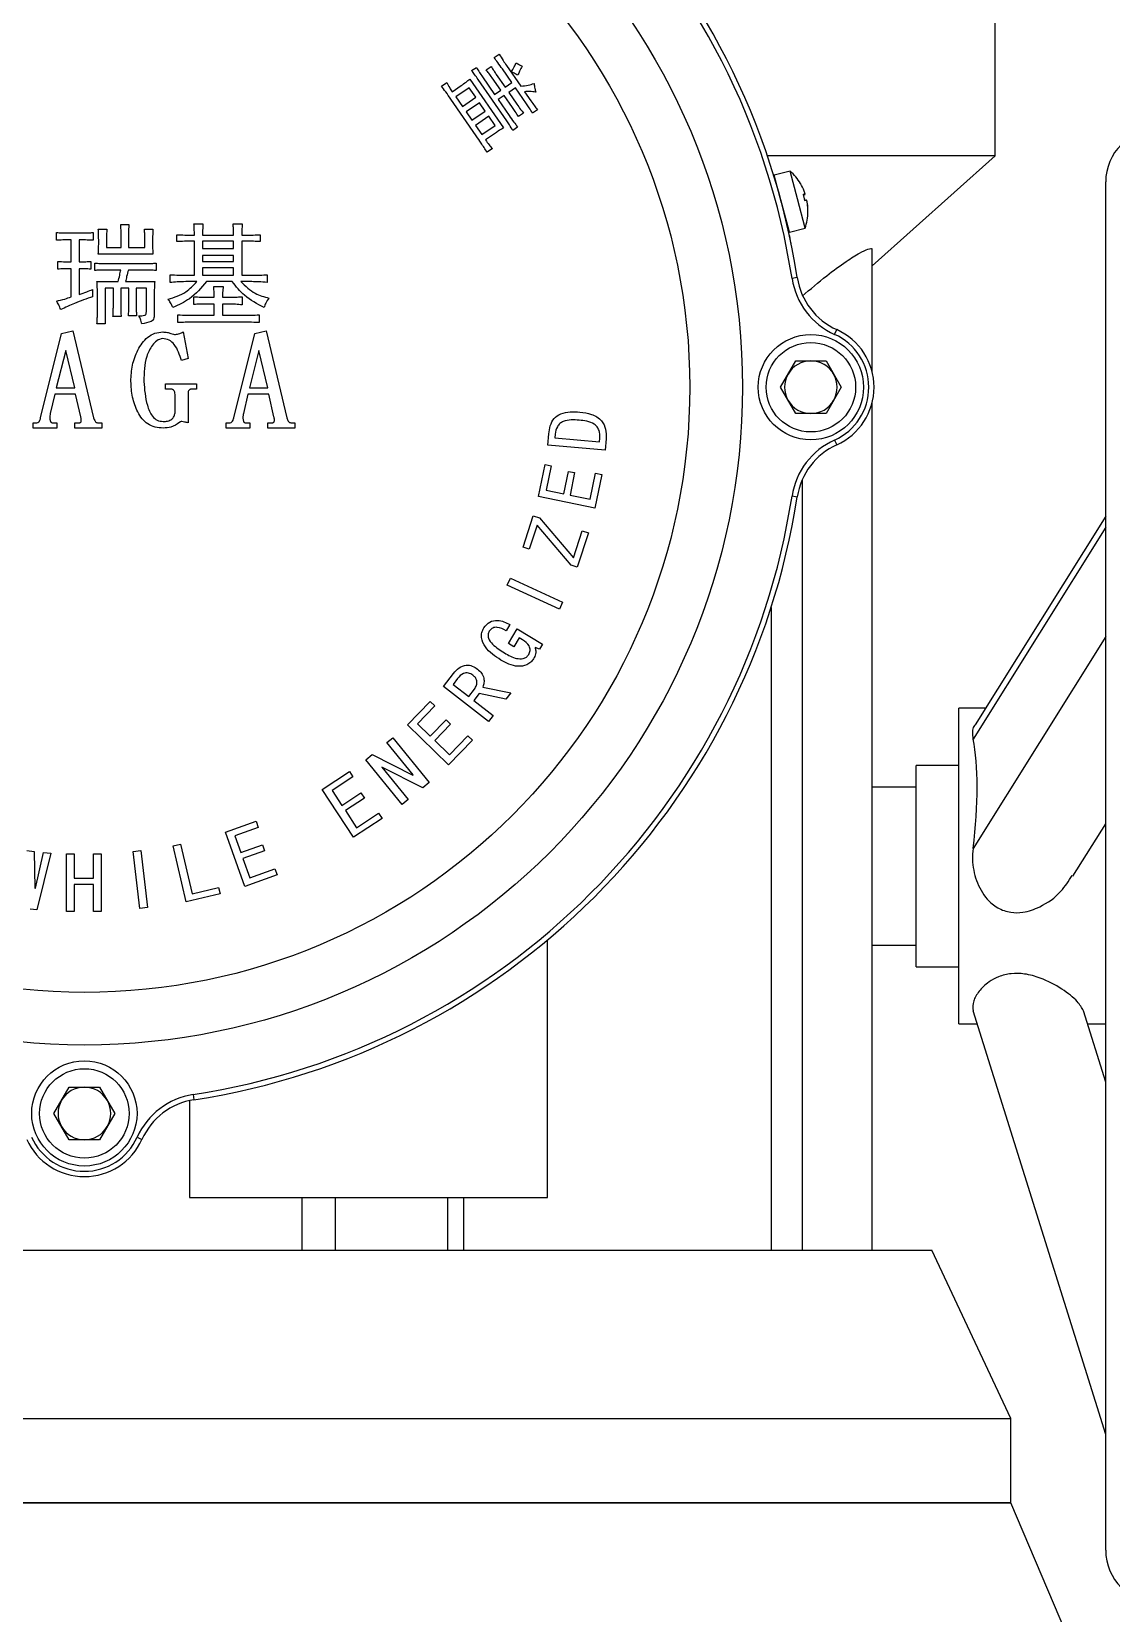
# Model space of a CAD drawing. Header units: millimetres. Extents: x 284 to 3312, y -237 to 1155.
# Drawn here: x 1906.8 to 2009.4, y 704.8 to 855.1 of the extents above; entities that cross this region are included whole.
import ezdxf

# ---------------------------------------------------------------- set-up
doc = ezdxf.new("R2010")
doc.units = ezdxf.units.MM

msp = doc.modelspace()

# ---------------------------------------------------------------- linework, layer by layer
at = {"color": 7, "linetype": 'Continuous', "lineweight": 25}
for p, q in [((1998.348, 843.334), (1998.348, 876.334)), ((1950.763, 852.657), (1951.236, 852.983)), ((1948.628, 851.417), (1949.076, 851.727)), ((1949.648, 850.839), (1950.81, 849.156)), ((1950.019, 851.485), (1950.492, 851.811)), ((1951.389, 849.556), (1950.571, 850.74)), ((1950.974, 851.056), (1951.81, 849.845)), ((1952.441, 850.281), (1951.551, 851.571)), ((1951.936, 851.913), (1953.296, 849.94)), ((1945.763, 849.945), (1946.263, 850.29)), ((1946.791, 849.413), (1947.633, 849.993)), ((1948.398, 849.783), (1947.136, 848.913)), ((1949.014, 848.889), (1948.398, 849.783)), ((1948.456, 850.599), (1951.649, 845.971)), ((1951.957, 846.649), (1949.254, 850.567)), ((1950.81, 849.156), (1951.389, 849.556)), ((1951.81, 849.845), (1952.441, 850.281)), ((1952.785, 849.783), (1952.153, 849.347)), ((1952.153, 849.347), (1952.934, 848.215)), ((1953.837, 848.257), (1952.785, 849.783)), ((1953.659, 849.414), (1954.257, 848.546)), ((1949.073, 845.204), (1946.661, 848.701)), ((1947.136, 848.913), (1947.752, 848.019)), ((1947.752, 848.019), (1949.014, 848.889)), ((1949.377, 848.363), (1948.115, 847.493)), ((1949.922, 847.574), (1949.377, 848.363)), ((1951.733, 849.057), (1951.154, 848.657)), ((1951.154, 848.657), (1952.188, 847.158)), ((1952.513, 847.926), (1951.733, 849.057)), ((1954.883, 847.698), (1954.41, 847.371)), ((1948.115, 847.493), (1948.66, 846.704)), ((1948.66, 846.704), (1949.922, 847.574)), ((1950.267, 847.074), (1949.005, 846.204)), ((1949.005, 846.204), (1949.603, 845.336)), ((1949.603, 845.336), (1950.865, 846.206)), ((1950.865, 846.206), (1950.267, 847.074)), ((1953.558, 847.367), (1953.085, 847.041)), ((1950.789, 845.417), (1949.948, 844.836)), ((1952.995, 846.047), (1952.547, 845.737)), ((1950.598, 844.004), (1950.098, 843.659)), ((1998.348, 843.334), (1976.719, 843.334)), ((1986.677, 832.854), (1998.348, 843.334)), ((1978.87, 841.875), (1977.378, 841.482)), ((1979.565, 839.235), (1978.87, 841.875)), ((1978.073, 838.842), (1977.378, 841.482)), ((1977.709, 840.225), (1977.693, 840.221)), ((2008.848, 710.834), (2008.848, 840.834)), ((1978.804, 836.067), (1978.091, 838.775)), ((1980.296, 836.46), (1979.565, 839.235)), ((1980.135, 839.638), (1980.289, 839.679)), ((1980.135, 839.638), (1980.288, 839.679)), ((1980.296, 839.65), (1980.144, 839.61)), ((1980.523, 838.787), (1980.521, 838.786)), ((1978.457, 837.32), (1978.473, 837.324)), ((1909.196, 835.293), (1909.196, 836.03)), ((1910.138, 835.989), (1911.693, 835.989)), ((1912.676, 836.03), (1912.676, 835.293)), ((1913.167, 836.358), (1913.986, 836.358)), ((1915.296, 836.808), (1916.074, 836.808)), ((1915.337, 834.597), (1915.337, 835.907)), ((1916.033, 835.826), (1916.033, 834.597)), ((1917.547, 836.358), (1918.366, 836.358)), ((1920.617, 835.171), (1920.617, 835.826)), ((1922.009, 835.785), (1922.296, 835.785)), ((1922.255, 836.849), (1923.114, 836.849)), ((1923.074, 835.785), (1926.021, 835.785)), ((1925.98, 836.849), (1926.84, 836.849)), ((1926.799, 835.785), (1927.413, 835.785)), ((1928.559, 835.826), (1928.559, 835.171)), ((1978.804, 836.067), (1980.296, 836.46)), ((1910.588, 833.247), (1910.588, 835.334)), ((1911.366, 835.334), (1911.366, 833.247)), ((1913.945, 835.457), (1913.945, 834.597)), ((1913.945, 834.597), (1915.337, 834.597)), ((1916.033, 834.597), (1917.588, 834.597)), ((1917.588, 834.597), (1917.588, 835.498)), ((1922.296, 831.978), (1922.296, 835.212)), ((1926.021, 835.212), (1923.074, 835.212)), ((1923.074, 835.212), (1923.074, 834.516)), ((1923.074, 834.516), (1926.021, 834.516)), ((1926.021, 834.516), (1926.021, 835.212)), ((1927.413, 835.212), (1926.799, 835.212)), ((1926.799, 835.212), (1926.799, 831.978)), ((1986.677, 822.756), (1986.677, 834.504)), ((1909.319, 832.551), (1909.319, 833.288)), ((1910.588, 829.931), (1910.588, 832.592)), ((1911.366, 832.592), (1911.366, 830.135)), ((1912.471, 833.288), (1912.471, 832.551)), ((1912.84, 832.428), (1912.84, 833.124)), ((1918.366, 833.983), (1913.167, 833.983)), ((1913.74, 833.083), (1917.711, 833.083)), ((1918.652, 833.124), (1918.652, 832.428)), ((1926.021, 833.861), (1923.074, 833.861)), ((1923.074, 833.861), (1923.074, 833.288)), ((1923.074, 833.288), (1926.021, 833.288)), ((1926.021, 832.674), (1923.074, 832.674)), ((1923.074, 832.674), (1923.074, 831.978)), ((1926.021, 833.288), (1926.021, 833.861)), ((1926.021, 831.978), (1926.021, 832.674)), ((1913.044, 831.364), (1915.05, 831.364)), ((1915.296, 832.469), (1913.781, 832.469)), ((1915.746, 831.364), (1918.53, 831.364)), ((1917.711, 832.469), (1916.033, 832.469)), ((1920.003, 831.282), (1920.003, 832.019)), ((1921.477, 831.978), (1922.296, 831.978)), ((1922.541, 831.364), (1921.477, 831.364)), ((1923.074, 831.978), (1926.021, 831.978)), ((1925.898, 831.364), (1923.442, 831.364)), ((1927.74, 831.364), (1926.717, 831.364)), ((1926.799, 831.978), (1927.699, 831.978)), ((1929.214, 832.019), (1929.214, 831.282)), ((1979.552, 831.746), (1979.058, 831.67)), ((1913.085, 828.375), (1913.085, 830.381)), ((1914.6, 830.75), (1913.822, 830.75)), ((1913.822, 830.75), (1913.822, 827.352)), ((1914.6, 829.03), (1914.6, 830.75)), ((1916.074, 830.75), (1915.296, 830.75)), ((1915.296, 830.75), (1915.296, 829.071)), ((1916.074, 829.03), (1916.074, 830.75)), ((1917.752, 830.75), (1916.769, 830.75)), ((1916.769, 830.75), (1916.769, 829.03)), ((1917.752, 828.662), (1917.752, 830.75)), ((1918.489, 830.422), (1918.489, 828.375)), ((1922.255, 829.194), (1922.255, 829.931)), ((1923.442, 829.89), (1924.179, 829.89)), ((1924.138, 830.913), (1925.038, 830.913)), ((1924.957, 829.89), (1925.734, 829.89)), ((1926.84, 829.931), (1926.84, 829.153)), ((1916.81, 828.13), (1916.033, 828.13)), ((1920.74, 827.475), (1920.74, 828.212)), ((1922.296, 828.171), (1924.179, 828.171)), ((1924.179, 829.235), (1923.524, 829.235)), ((1924.179, 828.171), (1924.179, 829.235)), ((1925.693, 829.235), (1924.957, 829.235)), ((1924.957, 829.235), (1924.957, 828.171)), ((1924.957, 828.171), (1926.717, 828.171)), ((1928.436, 828.212), (1928.436, 827.475)), ((1909.69, 826.429), (1910.759, 826.704)), ((1910.759, 826.704), (1912.73, 818.43)), ((1913.822, 827.352), (1913.044, 827.352)), ((1915.337, 828.048), (1914.559, 828.048)), ((1921.219, 826.581), (1921.691, 824.067)), ((1926.717, 827.516), (1922.296, 827.516)), ((1928.032, 826.429), (1929.101, 826.704)), ((1929.101, 826.704), (1931.072, 818.43)), ((1983.105, 826.35), (1983.31, 826.806)), ((1907.686, 818.417), (1909.69, 826.429)), ((1926.029, 818.417), (1928.032, 826.429)), ((1910.081, 824.816), (1909.177, 821.28)), ((1910.944, 821.28), (1910.081, 824.816)), ((1921.691, 824.067), (1921.059, 823.869)), ((1928.423, 824.816), (1927.52, 821.28)), ((1929.286, 821.28), (1928.423, 824.816)), ((1977.962, 821.334), (1979.405, 823.834)), ((1979.405, 823.834), (1982.292, 823.834)), ((1982.292, 823.834), (1983.735, 821.334)), ((1909.044, 820.663), (1908.609, 818.835)), ((1911.019, 820.663), (1909.044, 820.663)), ((1909.177, 821.28), (1910.944, 821.28)), ((1911.506, 818.523), (1911.019, 820.663)), ((1919.539, 821.156), (1919.539, 821.649)), ((1919.539, 821.649), (1922.508, 821.649)), ((1919.969, 821.156), (1919.539, 821.156)), ((1920.458, 818.904), (1920.458, 820.655)), ((1921.691, 820.702), (1921.691, 817.951)), ((1922.508, 821.156), (1922.005, 821.156)), ((1922.508, 821.649), (1922.508, 821.156)), ((1927.387, 820.663), (1926.952, 818.835)), ((1929.361, 820.663), (1927.387, 820.663)), ((1927.52, 821.28), (1929.286, 821.28)), ((1929.849, 818.523), (1929.361, 820.663)), ((1979.405, 818.834), (1977.962, 821.334)), ((1983.735, 821.334), (1982.292, 818.834)), ((1986.677, 739.334), (1986.677, 819.912)), ((1906.972, 817.458), (1906.972, 817.951)), ((1906.972, 817.951), (1907.247, 817.951)), ((1908.831, 817.951), (1909.229, 817.951)), ((1909.229, 817.951), (1909.229, 817.458)), ((1910.942, 817.458), (1910.942, 817.951)), ((1910.942, 817.951), (1911.269, 817.951)), ((1913.107, 817.951), (1913.506, 817.951)), ((1913.506, 817.951), (1913.506, 817.458)), ((1925.314, 817.951), (1925.59, 817.951)), ((1925.314, 817.458), (1925.314, 817.951)), ((1927.173, 817.951), (1927.572, 817.951)), ((1927.572, 817.951), (1927.572, 817.458)), ((1929.284, 817.458), (1929.284, 817.951)), ((1929.284, 817.951), (1929.612, 817.951)), ((1931.45, 817.951), (1931.848, 817.951)), ((1931.848, 817.951), (1931.848, 817.458)), ((1982.292, 818.834), (1979.405, 818.834)), ((1909.229, 817.458), (1906.972, 817.458)), ((1913.506, 817.458), (1910.942, 817.458)), ((1927.572, 817.458), (1925.314, 817.458)), ((1931.848, 817.458), (1929.284, 817.458)), ((1955.858, 815.832), (1955.953, 816.917)), ((1956.559, 816.864), (1956.528, 816.513)), ((1956.528, 816.513), (1960.773, 816.142)), ((1960.773, 816.142), (1960.804, 816.493)), ((1961.41, 816.44), (1961.315, 815.355)), ((1983.105, 816.319), (1983.31, 815.863)), ((1961.315, 815.355), (1955.858, 815.832)), ((1954.976, 810.95), (1955.6, 813.989)), ((1955.6, 813.989), (1956.194, 813.867)), ((1956.194, 813.867), (1955.718, 811.549)), ((1957.379, 811.209), (1957.816, 813.339)), ((1957.816, 813.339), (1958.41, 813.216)), ((1958.41, 813.216), (1957.973, 811.086)), ((1959.884, 810.695), (1960.392, 813.169)), ((1960.987, 813.046), (1960.331, 809.851)), ((1960.392, 813.169), (1960.987, 813.046)), ((1955.718, 811.549), (1957.379, 811.209)), ((1980.023, 812.543), (1980.023, 739.334)), ((1960.331, 809.851), (1954.976, 810.95)), ((1957.973, 811.086), (1959.884, 810.695)), ((1979.058, 810.999), (1979.552, 810.923)), ((1953.513, 806.133), (1954.488, 809.117)), ((1954.488, 809.117), (1955.066, 808.927)), ((1955.066, 808.927), (1958.308, 805.139)), ((2008.848, 809.091), (1996.447, 789.27)), ((1954.838, 808.228), (1954.091, 805.944)), ((1958.08, 804.44), (1954.838, 808.228)), ((1958.308, 805.139), (1959.143, 807.696)), ((1959.721, 807.507), (1958.658, 804.25)), ((1959.143, 807.696), (1959.721, 807.507)), ((2008.848, 808.037), (1996.251, 787.904)), ((1954.091, 805.944), (1953.513, 806.133)), ((1958.658, 804.25), (1958.08, 804.44)), ((1952.015, 802.521), (1952.321, 803.187)), ((1952.321, 803.187), (1957.272, 800.91)), ((1956.966, 800.245), (1952.015, 802.521)), ((1957.272, 800.91), (1956.966, 800.245)), ((1977.069, 800.395), (1977.069, 739.334)), ((1952.259, 798.794), (1951.897, 798.196)), ((1952.127, 796.98), (1952.966, 798.366)), ((1952.966, 798.366), (1955.358, 796.917)), ((1952.644, 796.666), (1952.127, 796.98)), ((1953.153, 797.509), (1952.644, 796.666)), ((1953.452, 797.328), (1953.153, 797.509)), ((1955.078, 796.455), (1954.648, 796.604)), ((1955.358, 796.917), (1955.078, 796.455)), ((2008.848, 797.645), (1996.251, 777.512)), ((1945.944, 792.888), (1946.914, 794.143)), ((1947.295, 793.648), (1946.868, 793.096)), ((1950.239, 789.568), (1945.944, 792.888)), ((1946.868, 793.096), (1948.349, 791.952)), ((1948.349, 791.952), (1948.893, 792.655)), ((1949.33, 792.236), (1948.826, 791.583)), ((1951.889, 791.703), (1949.33, 792.236)), ((1949.682, 792.847), (1952.355, 792.305)), ((1952.355, 792.305), (1951.889, 791.703)), ((1942.545, 789.266), (1944.699, 791.473)), ((1945.131, 791.051), (1943.488, 789.367)), ((1944.699, 791.473), (1945.131, 791.051)), ((1948.826, 791.583), (1950.686, 790.146)), ((1997.425, 790.834), (1994.897, 790.834)), ((1994.897, 760.834), (1994.897, 790.834)), ((1946.436, 785.47), (1942.545, 789.266)), ((1943.488, 789.367), (1944.694, 788.191)), ((1944.694, 788.191), (1946.203, 789.738)), ((1946.636, 789.315), (1945.127, 787.768)), ((1946.203, 789.738), (1946.636, 789.315)), ((1950.686, 790.146), (1950.239, 789.568)), ((1940.576, 787.569), (1941.146, 788.034)), ((1943.085, 784.491), (1940.576, 787.569)), ((1941.146, 788.034), (1944.607, 783.79)), ((1945.127, 787.768), (1946.514, 786.414)), ((1948.701, 787.79), (1946.436, 785.47)), ((1946.514, 786.414), (1948.268, 788.212)), ((1948.268, 788.212), (1948.701, 787.79)), ((1938.565, 785.928), (1939.186, 786.434)), ((1939.186, 786.434), (1943.06, 784.47)), ((1934.439, 783.12), (1937.019, 784.809)), ((1937.019, 784.809), (1937.349, 784.305)), ((1942.026, 781.684), (1938.565, 785.928)), ((1940.112, 785.247), (1940.087, 785.227)), ((1940.087, 785.227), (1942.597, 782.149)), ((1943.987, 783.283), (1940.112, 785.247)), ((1943.06, 784.47), (1943.085, 784.491)), ((1994.897, 785.396), (1990.848, 785.396)), ((1990.848, 766.273), (1990.848, 785.396)), ((1937.414, 778.573), (1934.439, 783.12)), ((1937.349, 784.305), (1935.381, 783.016)), ((1935.381, 783.016), (1936.304, 781.606)), ((1944.607, 783.79), (1943.987, 783.283)), ((1990.848, 783.334), (1986.677, 783.334)), ((1936.304, 781.606), (1938.113, 782.789)), ((1938.442, 782.285), (1936.634, 781.102)), ((1938.113, 782.789), (1938.442, 782.285)), ((1942.597, 782.149), (1942.026, 781.684)), ((1925.241, 779.048), (1928.165, 780.089)), ((1928.165, 780.089), (1928.368, 779.517)), ((1936.634, 781.102), (1937.696, 779.479)), ((1940.127, 780.349), (1937.414, 778.573)), ((1937.696, 779.479), (1939.797, 780.853)), ((1939.797, 780.853), (1940.127, 780.349)), ((1927.075, 773.895), (1925.241, 779.048)), ((1928.368, 779.517), (1926.138, 778.723)), ((1926.138, 778.723), (1926.708, 777.125)), ((2005.743, 774.883), (2008.848, 779.846)), ((1906.373, 777.315), (1907.069, 777.235)), ((1907.069, 777.235), (1907.151, 773.735)), ((1907.215, 773.728), (1907.954, 777.135)), ((1908.649, 777.055), (1907.332, 771.665)), ((1907.954, 777.135), (1908.649, 777.055)), ((1910.158, 776.993), (1910.892, 776.993)), ((1910.158, 771.536), (1910.158, 776.993)), ((1910.892, 776.993), (1910.892, 774.695)), ((1912.711, 774.695), (1912.711, 776.993)), ((1912.711, 776.993), (1913.445, 776.993)), ((1913.445, 776.993), (1913.445, 771.536)), ((1916.492, 777.217), (1917.22, 777.301)), ((1917.107, 771.81), (1916.492, 777.217)), ((1917.22, 777.301), (1917.835, 771.894)), ((1920.273, 777.758), (1920.987, 777.925)), ((1921.508, 772.452), (1920.273, 777.758)), ((1920.987, 777.925), (1922.084, 773.209)), ((1926.708, 777.125), (1928.757, 777.855)), ((1928.96, 777.283), (1926.911, 776.553)), ((1928.757, 777.855), (1928.96, 777.283)), ((1926.911, 776.553), (1927.566, 774.714)), ((1927.566, 774.714), (1929.946, 775.561)), ((1929.946, 775.561), (1930.149, 774.989)), ((1910.892, 774.695), (1912.711, 774.695)), ((1912.711, 774.089), (1910.892, 774.089)), ((1910.892, 774.089), (1910.892, 771.536)), ((1912.711, 771.536), (1912.711, 774.089)), ((1930.149, 774.989), (1927.075, 773.895)), ((1907.151, 773.735), (1907.215, 773.728)), ((1924.735, 773.204), (1921.508, 772.452)), ((1922.084, 773.209), (1924.596, 773.794)), ((1924.596, 773.794), (1924.735, 773.204)), ((1907.332, 771.665), (1906.699, 771.737)), ((1910.892, 771.536), (1910.158, 771.536)), ((1913.445, 771.536), (1912.711, 771.536)), ((1917.835, 771.894), (1917.107, 771.81)), ((1955.848, 744.334), (1955.848, 768.834)), ((1986.677, 768.334), (1990.848, 768.334)), ((1990.848, 766.273), (1994.897, 766.273)), ((2008.848, 721.821), (1996.251, 762.087)), ((2008.848, 755.313), (2006.729, 762.087)), ((1994.897, 760.834), (1996.643, 760.834)), ((2007.121, 760.834), (2008.848, 760.834)), ((1908.962, 752.334), (1910.405, 754.834)), ((1910.405, 754.834), (1913.292, 754.834)), ((1913.292, 754.834), (1914.735, 752.334)), ((1921.848, 753.553), (1921.848, 744.334)), ((1922.184, 754.124), (1922.26, 753.63)), ((1910.405, 749.834), (1908.962, 752.334)), ((1914.735, 752.334), (1913.292, 749.834)), ((1916.864, 750.078), (1917.32, 749.873)), ((1913.292, 749.834), (1910.405, 749.834)), ((1921.848, 744.334), (1955.848, 744.334)), ((1932.506, 744.334), (1932.506, 739.334)), ((1935.678, 744.334), (1935.678, 739.334)), ((1946.358, 739.334), (1946.358, 744.334)), ((1947.855, 744.334), (1947.855, 739.334)), ((1854.926, 739.334), (1992.348, 739.334)), ((1999.848, 723.334), (1992.348, 739.334)), ((1849.623, 723.334), (1999.848, 723.334)), ((1999.848, 715.334), (1999.848, 723.334)), ((1999.848, 715.334), (1837.451, 715.334)), ((1849.623, 715.334), (1999.848, 715.334)), ((2016.848, 675.334), (1999.848, 715.334))]:
    msp.add_line(p, q, dxfattribs=at)
at = {"color": 7, "linetype": 'Continuous', "lineweight": 25, "flags": 128}
msp.add_lwpolyline([(1979.861, 840.677), (1979.864, 840.678), (1979.867, 840.678), (1979.868, 840.678), (1979.869, 840.676), (1979.869, 840.674), (1979.869, 840.671), (1979.867, 840.667), (1979.865, 840.663)], dxfattribs=at)
at = {"color": 7, "linetype": 'Continuous', "lineweight": 25}
for centre, radius in [((1911.848, 821.334), 62.5), ((1911.848, 821.334), 57.5), ((1980.848, 821.334), 5), ((1980.848, 821.334), 4.25), ((1911.848, 752.334), 5), ((1911.848, 752.334), 4.25)]:
    msp.add_circle(centre, radius, dxfattribs=at)
for centre, radius, start, end in [((1911.848, 821.334), 68, 8.74241, 81.25759), ((1911.848, 821.334), 68.5, 8.74241, 81.25759), ((2013.848, 840.834), 5, 90, 180), ((1975.577, 838.113), 5, 30.85653, 48.8058), ((1975.578, 838.121), 4.988, 21.65678, 30.83132), ((1980.419, 838.12), 1.564, 94.81162, 100.68345), ((1974.799, 837.943), 5.599, 11.67976, 17.82024), ((1979.643, 841.07), 1.564, 288.81655, 294.68838), ((1974.822, 837.878), 5.593, 11.67806, 15.10516), ((1980.572, 837.54), 1.564, 94.81162, 100.68345), ((1975.578, 838.121), 4.988, 358.66868, 7.84322), ((1975.581, 838.106), 4.988, 358.66868, 7.84322), ((1975.577, 838.113), 5, 340.6942, 358.64347), ((1980.557, 837.986), 0.0197, 23.60668, 68.92572), ((1985.977, 832.734), 7, 188.74241, 245.77696), ((1985.977, 832.734), 6.5, 188.74241, 245.77696), ((1980.848, 821.334), 6, 294.22304, 65.77696), ((1980.848, 821.334), 5.5, 294.22304, 65.77696), ((1980.848, 821.334), 2.5, 90, 150), ((1980.848, 821.334), 2.5, 30, 90), ((1980.848, 821.334), 2.5, 150, 210), ((1980.848, 821.334), 2.5, 330, 30), ((1980.848, 821.334), 2.5, 210, 270), ((1980.848, 821.334), 2.5, 270, 330), ((1985.977, 809.935), 7, 114.22304, 171.25759), ((1985.977, 809.935), 6.5, 114.22304, 171.25759), ((1911.848, 821.334), 68, 278.74241, 351.25759), ((1911.848, 821.334), 68.5, 278.74241, 351.25759), ((1911.848, 752.334), 2.5, 90, 150), ((1911.848, 752.334), 2.5, 30, 90), ((1911.848, 752.334), 2.5, 150, 210), ((1911.848, 752.334), 2.5, 330, 30), ((1923.248, 747.206), 7, 98.74241, 155.77696), ((1923.248, 747.206), 6.5, 98.74241, 155.77696), ((1911.848, 752.334), 5.5, 204.22304, 335.77696), ((1911.848, 752.334), 2.5, 210, 270), ((1911.848, 752.334), 2.5, 270, 330), ((1911.848, 752.334), 6, 204.22304, 335.77696), ((2013.848, 710.834), 5, 180, 270)]:
    msp.add_arc(centre, radius, start, end, dxfattribs=at)
msp.add_ellipse((1991.95, 775.834), major_axis=(2.525, 14.985), ratio=0.263979, start_param=4.8689153, end_param=5.691949, dxfattribs=at)
for points, knots in [([(1951.551, 851.571), (1951.408, 851.777), (1951.153, 852.144), (1950.883, 852.5), (1950.763, 852.657)], [0, 0, 0, 0, 0.5599984, 1, 1, 1, 1]), ([(1951.236, 852.983), (1951.363, 852.781), (1951.589, 852.419), (1951.83, 852.067), (1951.936, 851.913)], [0, 0, 0, 0, 0.559996, 1, 1, 1, 1]), ([(1952.397, 851.3), (1952.497, 851.453), (1952.676, 851.724), (1952.799, 852.026), (1952.853, 852.158)], [0, 0, 0, 0, 0.559904, 1, 1, 1, 1]), ([(1952.853, 852.158), (1952.956, 852.097), (1953.14, 851.987), (1953.332, 851.89), (1953.416, 851.847)], [0, 0, 0, 0, 0.5600125, 1, 1, 1, 1]), ([(1949.254, 850.567), (1949.141, 850.729), (1948.939, 851.017), (1948.723, 851.295), (1948.628, 851.417)], [0, 0, 0, 0, 0.5599865, 1, 1, 1, 1]), ([(1949.076, 851.727), (1949.178, 851.558), (1949.361, 851.258), (1949.56, 850.967), (1949.648, 850.839)], [0, 0, 0, 0, 0.5599819, 1, 1, 1, 1]), ([(1950.571, 850.74), (1950.47, 850.881), (1950.291, 851.133), (1950.102, 851.377), (1950.019, 851.485)], [0, 0, 0, 0, 0.55998794, 1, 1, 1, 1]), ([(1950.492, 851.811), (1950.579, 851.668), (1950.735, 851.413), (1950.901, 851.165), (1950.974, 851.056)], [0, 0, 0, 0, 0.560004, 1, 1, 1, 1]), ([(1953.006, 850.981), (1952.893, 851.043), (1952.692, 851.152), (1952.487, 851.255), (1952.397, 851.3)], [0, 0, 0, 0, 0.5599942, 1, 1, 1, 1]), ([(1953.416, 851.847), (1953.34, 851.685), (1953.206, 851.395), (1953.067, 851.108), (1953.006, 850.981)], [0, 0, 0, 0, 0.5600006, 1, 1, 1, 1]), ([(1946.661, 848.701), (1946.498, 848.936), (1946.206, 849.357), (1945.898, 849.765), (1945.763, 849.945)], [0, 0, 0, 0, 0.5600007, 1, 1, 1, 1]), ([(1946.263, 850.29), (1946.354, 850.122), (1946.517, 849.821), (1946.707, 849.538), (1946.791, 849.413)], [0, 0, 0, 0, 0.55994372, 1, 1, 1, 1]), ([(1947.633, 849.993), (1947.789, 850.103), (1948.068, 850.299), (1948.338, 850.508), (1948.456, 850.599)], [0, 0, 0, 0, 0.5599899, 1, 1, 1, 1]), ([(1953.296, 849.94), (1953.537, 849.962), (1953.968, 850.001), (1954.379, 850.133), (1954.56, 850.19)], [0, 0, 0, 0, 0.5595669, 1, 1, 1, 1]), ([(1954.732, 849.378), (1954.533, 849.404), (1954.176, 849.45), (1953.817, 849.425), (1953.659, 849.414)], [0, 0, 0, 0, 0.5589024, 1, 1, 1, 1]), ([(1954.56, 850.19), (1954.575, 850.035), (1954.603, 849.758), (1954.693, 849.494), (1954.732, 849.378)], [0, 0, 0, 0, 0.55968187, 1, 1, 1, 1]), ([(1953.085, 847.041), (1952.981, 847.208), (1952.797, 847.507), (1952.599, 847.798), (1952.513, 847.926)], [0, 0, 0, 0, 0.5600039, 1, 1, 1, 1]), ([(1952.934, 848.215), (1953.047, 848.055), (1953.25, 847.768), (1953.463, 847.489), (1953.558, 847.367)], [0, 0, 0, 0, 0.5599955, 1, 1, 1, 1]), ([(1954.41, 847.371), (1954.306, 847.539), (1954.121, 847.838), (1953.924, 848.129), (1953.837, 848.257)], [0, 0, 0, 0, 0.5599895, 1, 1, 1, 1]), ([(1954.257, 848.546), (1954.371, 848.386), (1954.573, 848.098), (1954.788, 847.82), (1954.883, 847.698)], [0, 0, 0, 0, 0.5599861, 1, 1, 1, 1]), ([(1952.547, 845.737), (1952.439, 845.909), (1952.246, 846.215), (1952.046, 846.517), (1951.957, 846.649)], [0, 0, 0, 0, 0.5600065, 1, 1, 1, 1]), ([(1952.188, 847.158), (1952.336, 846.948), (1952.6, 846.574), (1952.874, 846.208), (1952.995, 846.047)], [0, 0, 0, 0, 0.559994, 1, 1, 1, 1]), ([(1950.098, 843.659), (1949.911, 843.95), (1949.578, 844.47), (1949.227, 844.98), (1949.073, 845.204)], [0, 0, 0, 0, 0.5599872, 1, 1, 1, 1]), ([(1949.948, 844.836), (1950.061, 844.675), (1950.264, 844.386), (1950.496, 844.121), (1950.598, 844.004)], [0, 0, 0, 0, 0.5600306, 1, 1, 1, 1]), ([(1951.649, 845.971), (1951.486, 845.87), (1951.196, 845.691), (1950.914, 845.5), (1950.789, 845.417)], [0, 0, 0, 0, 0.5600078, 1, 1, 1, 1]), ([(1980.288, 839.679), (1980.291, 839.682), (1980.297, 839.688), (1980.289, 839.737), (1980.269, 839.807), (1980.243, 839.887), (1980.222, 839.939), (1980.214, 839.961)], [0, 0, 0, 0, 0.2134954, 0.4270669, 0.6389569, 0.8501134, 1, 1, 1, 1]), ([(1980.519, 838.801), (1980.514, 838.835), (1980.504, 838.901), (1980.485, 838.99), (1980.467, 839.057), (1980.451, 839.094), (1980.444, 839.097), (1980.441, 839.099)], [0, 0, 0, 0, 0.21349537, 0.42706687, 0.6389569, 0.85011345, 1, 1, 1, 1]), ([(1978.973, 834.991), (1978.96, 835.055), (1978.937, 835.171), (1978.809, 835.779), (1978.609, 836.691), (1978.43, 837.427), (1978.34, 837.8)], [0, 0, 0, 0, 0.2706517, 0.4979534, 0.7454775, 1, 1, 1, 1]), ([(1909.196, 836.03), (1909.372, 836.018), (1909.685, 835.997), (1910, 835.992), (1910.138, 835.989)], [0, 0, 0, 0, 0.5600013, 1, 1, 1, 1]), ([(1911.693, 835.989), (1911.877, 835.992), (1912.205, 835.996), (1912.532, 836.02), (1912.676, 836.03)], [0, 0, 0, 0, 0.5599764, 1, 1, 1, 1]), ([(1913.208, 835.171), (1913.207, 835.392), (1913.205, 835.789), (1913.179, 836.184), (1913.167, 836.358)], [0, 0, 0, 0, 0.560023, 1, 1, 1, 1]), ([(1913.986, 836.358), (1913.973, 836.19), (1913.95, 835.89), (1913.946, 835.589), (1913.945, 835.457)], [0, 0, 0, 0, 0.5599724, 1, 1, 1, 1]), ([(1915.337, 835.907), (1915.334, 836.076), (1915.33, 836.376), (1915.306, 836.676), (1915.296, 836.808)], [0, 0, 0, 0, 0.5599719, 1, 1, 1, 1]), ([(1916.074, 836.808), (1916.061, 836.625), (1916.038, 836.298), (1916.034, 835.97), (1916.033, 835.826)], [0, 0, 0, 0, 0.5599768, 1, 1, 1, 1]), ([(1917.588, 835.498), (1917.586, 835.659), (1917.582, 835.946), (1917.558, 836.232), (1917.547, 836.358)], [0, 0, 0, 0, 0.5599725, 1, 1, 1, 1]), ([(1918.366, 836.358), (1918.352, 836.129), (1918.326, 835.72), (1918.325, 835.31), (1918.325, 835.13)], [0, 0, 0, 0, 0.55995476, 1, 1, 1, 1]), ([(1920.617, 835.826), (1920.877, 835.813), (1921.341, 835.79), (1921.805, 835.786), (1922.009, 835.785)], [0, 0, 0, 0, 0.5599884, 1, 1, 1, 1]), ([(1922.296, 835.785), (1922.294, 835.984), (1922.291, 836.339), (1922.266, 836.693), (1922.255, 836.849)], [0, 0, 0, 0, 0.5600089, 1, 1, 1, 1]), ([(1923.114, 836.849), (1923.102, 836.65), (1923.079, 836.296), (1923.075, 835.941), (1923.074, 835.785)], [0, 0, 0, 0, 0.5599802, 1, 1, 1, 1]), ([(1926.021, 835.785), (1926.019, 835.984), (1926.016, 836.339), (1925.991, 836.693), (1925.98, 836.849)], [0, 0, 0, 0, 0.5600089, 1, 1, 1, 1]), ([(1926.84, 836.849), (1926.827, 836.65), (1926.804, 836.296), (1926.8, 835.941), (1926.799, 835.785)], [0, 0, 0, 0, 0.5599802, 1, 1, 1, 1]), ([(1927.413, 835.785), (1927.627, 835.788), (1928.009, 835.794), (1928.391, 835.816), (1928.559, 835.826)], [0, 0, 0, 0, 0.559995, 1, 1, 1, 1]), ([(1910.588, 835.334), (1910.328, 835.333), (1909.864, 835.331), (1909.4, 835.305), (1909.196, 835.293)], [0, 0, 0, 0, 0.56001136, 1, 1, 1, 1]), ([(1912.676, 835.293), (1912.432, 835.307), (1911.995, 835.332), (1911.558, 835.333), (1911.366, 835.334)], [0, 0, 0, 0, 0.5599785, 1, 1, 1, 1]), ([(1913.167, 833.983), (1913.181, 834.205), (1913.206, 834.6), (1913.207, 834.996), (1913.208, 835.171)], [0, 0, 0, 0, 0.5599663, 1, 1, 1, 1]), ([(1918.325, 835.13), (1918.325, 834.915), (1918.326, 834.533), (1918.354, 834.151), (1918.366, 833.983)], [0, 0, 0, 0, 0.5600416, 1, 1, 1, 1]), ([(1922.296, 835.212), (1921.982, 835.21), (1921.423, 835.208), (1920.863, 835.182), (1920.617, 835.171)], [0, 0, 0, 0, 0.56000755, 1, 1, 1, 1]), ([(1928.559, 835.171), (1928.345, 835.182), (1927.963, 835.204), (1927.581, 835.209), (1927.413, 835.212)], [0, 0, 0, 0, 0.5600005, 1, 1, 1, 1]), ([(1980.023, 829.98), (1980.798, 830.644), (1982.205, 831.847), (1984.115, 833.246), (1985.478, 834.11), (1986.317, 834.502), (1986.69, 834.558), (1986.644, 834.384), (1986.632, 834.338)], [0, 0, 0, 0, 0.2668772, 0.4842415, 0.6563916, 0.8024152, 0.9488617, 1, 1, 1, 1]), ([(1909.319, 833.288), (1909.556, 833.274), (1909.979, 833.251), (1910.402, 833.248), (1910.588, 833.247)], [0, 0, 0, 0, 0.5599832, 1, 1, 1, 1]), ([(1910.588, 832.592), (1910.351, 832.59), (1909.928, 832.587), (1909.505, 832.562), (1909.319, 832.551)], [0, 0, 0, 0, 0.5600074, 1, 1, 1, 1]), ([(1911.366, 833.247), (1911.572, 833.249), (1911.941, 833.254), (1912.309, 833.277), (1912.471, 833.288)], [0, 0, 0, 0, 0.5599802, 1, 1, 1, 1]), ([(1912.471, 832.551), (1912.265, 832.563), (1911.897, 832.586), (1911.528, 832.59), (1911.366, 832.592)], [0, 0, 0, 0, 0.5599854, 1, 1, 1, 1]), ([(1912.84, 833.124), (1913.007, 833.111), (1913.307, 833.087), (1913.608, 833.084), (1913.74, 833.083)], [0, 0, 0, 0, 0.5599723, 1, 1, 1, 1]), ([(1917.711, 833.083), (1917.887, 833.085), (1918.201, 833.09), (1918.515, 833.114), (1918.652, 833.124)], [0, 0, 0, 0, 0.5599725, 1, 1, 1, 1]), ([(1913.781, 832.469), (1913.605, 832.466), (1913.291, 832.462), (1912.977, 832.438), (1912.84, 832.428)], [0, 0, 0, 0, 0.5599725, 1, 1, 1, 1]), ([(1913.085, 830.381), (1913.083, 830.565), (1913.079, 830.893), (1913.055, 831.22), (1913.044, 831.364)], [0, 0, 0, 0, 0.5599764, 1, 1, 1, 1]), ([(1915.05, 831.364), (1915.106, 831.568), (1915.205, 831.932), (1915.268, 832.305), (1915.296, 832.469)], [0, 0, 0, 0, 0.5599915, 1, 1, 1, 1]), ([(1916.033, 832.469), (1915.975, 832.263), (1915.873, 831.897), (1915.785, 831.526), (1915.746, 831.364)], [0, 0, 0, 0, 0.5599926, 1, 1, 1, 1]), ([(1918.652, 832.428), (1918.477, 832.441), (1918.163, 832.464), (1917.849, 832.467), (1917.711, 832.469)], [0, 0, 0, 0, 0.5599677, 1, 1, 1, 1]), ([(1918.53, 831.364), (1918.516, 831.188), (1918.492, 830.875), (1918.49, 830.56), (1918.489, 830.422)], [0, 0, 0, 0, 0.5599683, 1, 1, 1, 1]), ([(1919.799, 829.685), (1920.39, 829.878), (1921.443, 830.22), (1922.206, 831.015), (1922.541, 831.364)], [0, 0, 0, 0, 0.561222, 1, 1, 1, 1]), ([(1920.003, 832.019), (1920.278, 832.006), (1920.769, 831.983), (1921.261, 831.979), (1921.477, 831.978)], [0, 0, 0, 0, 0.55998961, 1, 1, 1, 1]), ([(1921.477, 831.364), (1921.201, 831.36), (1920.709, 831.352), (1920.219, 831.303), (1920.003, 831.282)], [0, 0, 0, 0, 0.5599513, 1, 1, 1, 1]), ([(1923.442, 831.364), (1922.946, 830.772), (1922.059, 829.715), (1920.803, 829.155), (1920.249, 828.907)], [0, 0, 0, 0, 0.5587535, 1, 1, 1, 1]), ([(1928.927, 828.907), (1928.266, 829.252), (1927.085, 829.867), (1926.261, 830.906), (1925.898, 831.364)], [0, 0, 0, 0, 0.5600909, 1, 1, 1, 1]), ([(1926.717, 831.364), (1927.143, 830.947), (1927.904, 830.204), (1928.927, 829.929), (1929.378, 829.808)], [0, 0, 0, 0, 0.5596377, 1, 1, 1, 1]), ([(1927.699, 831.978), (1927.982, 831.979), (1928.487, 831.983), (1928.992, 832.008), (1929.214, 832.019)], [0, 0, 0, 0, 0.5600042, 1, 1, 1, 1]), ([(1929.214, 831.282), (1928.939, 831.309), (1928.449, 831.359), (1927.957, 831.362), (1927.74, 831.364)], [0, 0, 0, 0, 0.5599639, 1, 1, 1, 1]), ([(1909.196, 829.521), (1909.462, 829.577), (1909.937, 829.677), (1910.389, 829.853), (1910.588, 829.931)], [0, 0, 0, 0, 0.559824, 1, 1, 1, 1]), ([(1912.635, 829.931), (1912.056, 829.734), (1911.023, 829.383), (1910.039, 828.91), (1909.606, 828.703)], [0, 0, 0, 0, 0.5600359, 1, 1, 1, 1]), ([(1911.366, 830.135), (1911.605, 830.222), (1912.032, 830.375), (1912.451, 830.55), (1912.635, 830.627)], [0, 0, 0, 0, 0.5600009, 1, 1, 1, 1]), ([(1912.635, 830.627), (1912.624, 830.497), (1912.605, 830.265), (1912.626, 830.033), (1912.635, 829.931)], [0, 0, 0, 0, 0.5599961, 1, 1, 1, 1]), ([(1920.249, 828.907), (1920.183, 829.063), (1920.064, 829.341), (1919.88, 829.58), (1919.799, 829.685)], [0, 0, 0, 0, 0.5597238, 1, 1, 1, 1]), ([(1922.255, 829.931), (1922.476, 829.918), (1922.872, 829.894), (1923.268, 829.891), (1923.442, 829.89)], [0, 0, 0, 0, 0.55998057, 1, 1, 1, 1]), ([(1924.179, 829.89), (1924.175, 830.081), (1924.169, 830.423), (1924.147, 830.763), (1924.138, 830.913)], [0, 0, 0, 0, 0.559994, 1, 1, 1, 1]), ([(1925.038, 830.913), (1925.011, 830.723), (1924.963, 830.384), (1924.958, 830.041), (1924.957, 829.89)], [0, 0, 0, 0, 0.5599457, 1, 1, 1, 1]), ([(1925.734, 829.89), (1925.941, 829.892), (1926.31, 829.896), (1926.678, 829.92), (1926.84, 829.931)], [0, 0, 0, 0, 0.5599829, 1, 1, 1, 1]), ([(1929.378, 829.808), (1929.262, 829.655), (1929.055, 829.382), (1928.966, 829.052), (1928.927, 828.907)], [0, 0, 0, 0, 0.5600826, 1, 1, 1, 1]), ([(1909.606, 828.703), (1909.547, 828.864), (1909.441, 829.153), (1909.271, 829.409), (1909.196, 829.521)], [0, 0, 0, 0, 0.5598121, 1, 1, 1, 1]), ([(1913.044, 827.352), (1913.057, 827.543), (1913.081, 827.883), (1913.084, 828.225), (1913.085, 828.375)], [0, 0, 0, 0, 0.5599731, 1, 1, 1, 1]), ([(1914.559, 828.048), (1914.572, 828.231), (1914.596, 828.558), (1914.599, 828.886), (1914.6, 829.03)], [0, 0, 0, 0, 0.559978, 1, 1, 1, 1]), ([(1915.296, 829.071), (1915.298, 828.88), (1915.302, 828.538), (1915.326, 828.198), (1915.337, 828.048)], [0, 0, 0, 0, 0.5599802, 1, 1, 1, 1]), ([(1916.033, 828.13), (1916.046, 828.297), (1916.071, 828.597), (1916.073, 828.898), (1916.074, 829.03)], [0, 0, 0, 0, 0.5599556, 1, 1, 1, 1]), ([(1916.769, 829.03), (1916.771, 828.862), (1916.774, 828.561), (1916.799, 828.261), (1916.81, 828.13)], [0, 0, 0, 0, 0.56001474, 1, 1, 1, 1]), ([(1917.015, 828.13), (1917.204, 828.119), (1917.417, 828.108), (1917.642, 828.19), (1917.701, 828.268), (1917.746, 828.427), (1917.75, 828.568), (1917.752, 828.662)], [0, 0, 0, 0, 0.5002223, 0.5625007, 0.6249837, 0.7498632, 1, 1, 1, 1]), ([(1917.302, 827.352), (1917.268, 827.505), (1917.209, 827.778), (1917.074, 828.022), (1917.015, 828.13)], [0, 0, 0, 0, 0.55995721, 1, 1, 1, 1]), ([(1918.489, 828.375), (1918.493, 828.223), (1918.5, 827.996), (1918.384, 827.7), (1917.978, 827.462), (1917.602, 827.401), (1917.302, 827.352)], [0, 0, 0, 0, 0.24997291, 0.37472202, 0.49891342, 1, 1, 1, 1]), ([(1920.74, 828.212), (1921.03, 828.198), (1921.549, 828.174), (1922.067, 828.172), (1922.296, 828.171)], [0, 0, 0, 0, 0.5599898, 1, 1, 1, 1]), ([(1923.524, 829.235), (1923.287, 829.233), (1922.863, 829.23), (1922.441, 829.205), (1922.255, 829.194)], [0, 0, 0, 0, 0.5600074, 1, 1, 1, 1]), ([(1926.84, 829.153), (1926.626, 829.18), (1926.246, 829.229), (1925.862, 829.233), (1925.693, 829.235)], [0, 0, 0, 0, 0.5599564, 1, 1, 1, 1]), ([(1926.717, 828.171), (1927.038, 828.172), (1927.611, 828.175), (1928.184, 828.2), (1928.436, 828.212)], [0, 0, 0, 0, 0.560004, 1, 1, 1, 1]), ([(1916.266, 821.892), (1916.293, 822.406), (1916.346, 823.433), (1916.869, 824.895), (1917.62, 825.968), (1918.521, 826.511), (1919.035, 826.557), (1919.292, 826.581)], [0, 0, 0, 0, 0.2505024, 0.5007636, 0.7500919, 0.8750577, 1, 1, 1, 1]), ([(1919.292, 826.581), (1919.439, 826.572), (1919.7, 826.555), (1919.952, 826.483), (1920.063, 826.452)], [0, 0, 0, 0, 0.5597281, 1, 1, 1, 1]), ([(1920.493, 826.334), (1920.632, 826.369), (1920.88, 826.432), (1921.115, 826.535), (1921.219, 826.581)], [0, 0, 0, 0, 0.5582717, 1, 1, 1, 1]), ([(1922.296, 827.516), (1922.005, 827.514), (1921.486, 827.51), (1920.968, 827.486), (1920.74, 827.475)], [0, 0, 0, 0, 0.56000332, 1, 1, 1, 1]), ([(1928.436, 827.475), (1928.115, 827.488), (1927.542, 827.512), (1926.969, 827.514), (1926.717, 827.516)], [0, 0, 0, 0, 0.5599921, 1, 1, 1, 1]), ([(1919.271, 825.964), (1919.078, 825.91), (1918.689, 825.801), (1918.171, 825.166), (1917.538, 823.916), (1917.514, 822.702), (1917.499, 821.892)], [0, 0, 0, 0, 0.1235026, 0.2488673, 0.4989384, 1, 1, 1, 1]), ([(1921.059, 823.869), (1920.976, 824.133), (1920.809, 824.663), (1920.466, 825.357), (1919.928, 825.874), (1919.49, 825.934), (1919.271, 825.964)], [0, 0, 0, 0, 0.2811429, 0.5617338, 0.7812083, 1, 1, 1, 1]), ([(1920.063, 826.452), (1920.142, 826.425), (1920.283, 826.376), (1920.428, 826.347), (1920.493, 826.334)], [0, 0, 0, 0, 0.5604874, 1, 1, 1, 1]), ([(1919.321, 817.458), (1919.07, 817.472), (1918.567, 817.502), (1917.863, 817.807), (1917.297, 818.321), (1916.788, 819.192), (1916.355, 820.385), (1916.296, 821.39), (1916.266, 821.892)], [0, 0, 0, 0, 0.1250376, 0.2498737, 0.3747684, 0.4998504, 0.7498885, 1, 1, 1, 1]), ([(1917.499, 821.892), (1917.559, 821.124), (1917.649, 819.972), (1918.156, 818.704), (1918.737, 818.15), (1919.126, 818.099), (1919.319, 818.074)], [0, 0, 0, 0, 0.5005292, 0.7505124, 0.8753895, 1, 1, 1, 1]), ([(1920.458, 820.655), (1920.455, 820.731), (1920.449, 820.882), (1920.332, 821.074), (1920.146, 821.147), (1920.028, 821.153), (1919.969, 821.156)], [0, 0, 0, 0, 0.2810339, 0.5590828, 0.7790831, 1, 1, 1, 1]), ([(1922.005, 821.156), (1921.979, 821.154), (1921.927, 821.149), (1921.833, 821.103), (1921.739, 821.008), (1921.696, 820.856), (1921.692, 820.753), (1921.691, 820.702)], [0, 0, 0, 0, 0.1258816, 0.2512216, 0.5004711, 0.7499342, 1, 1, 1, 1]), ([(1907.247, 817.951), (1907.314, 817.958), (1907.447, 817.973), (1907.635, 818.142), (1907.667, 818.313), (1907.686, 818.417)], [0, 0, 0, 0, 0.2812186, 0.5598675, 1, 1, 1, 1]), ([(1908.609, 818.835), (1908.596, 818.764), (1908.572, 818.637), (1908.567, 818.508), (1908.565, 818.452)], [0, 0, 0, 0, 0.5599456, 1, 1, 1, 1]), ([(1908.565, 818.452), (1908.57, 818.345), (1908.577, 818.212), (1908.63, 818.061), (1908.679, 817.996), (1908.751, 817.956), (1908.804, 817.953), (1908.831, 817.951)], [0, 0, 0, 0, 0.4996843, 0.625257, 0.7499243, 0.8748814, 1, 1, 1, 1]), ([(1911.269, 817.951), (1911.315, 817.953), (1911.38, 817.955), (1911.46, 817.975), (1911.521, 818.011), (1911.548, 818.096), (1911.552, 818.16), (1911.554, 818.192)], [0, 0, 0, 0, 0.3133769, 0.4379704, 0.5601108, 0.7793988, 1, 1, 1, 1]), ([(1911.554, 818.192), (1911.553, 818.255), (1911.55, 818.367), (1911.52, 818.475), (1911.506, 818.523)], [0, 0, 0, 0, 0.5597532, 1, 1, 1, 1]), ([(1912.73, 818.43), (1912.766, 818.314), (1912.817, 818.153), (1912.966, 817.984), (1913.06, 817.962), (1913.107, 817.951)], [0, 0, 0, 0, 0.56048856, 0.78011751, 1, 1, 1, 1]), ([(1919.319, 818.074), (1919.466, 818.081), (1919.759, 818.095), (1920.148, 818.257), (1920.396, 818.562), (1920.437, 818.79), (1920.458, 818.904)], [0, 0, 0, 0, 0.2809205, 0.5604765, 0.779877, 1, 1, 1, 1]), ([(1920.907, 818.003), (1920.638, 817.819), (1920.156, 817.49), (1919.577, 817.468), (1919.321, 817.458)], [0, 0, 0, 0, 0.5586301, 1, 1, 1, 1]), ([(1921.09, 818.074), (1921.05, 818.073), (1920.98, 818.072), (1920.929, 818.024), (1920.907, 818.003)], [0, 0, 0, 0, 0.5590977, 1, 1, 1, 1]), ([(1921.691, 817.951), (1921.578, 817.972), (1921.377, 818.01), (1921.177, 818.054), (1921.09, 818.074)], [0, 0, 0, 0, 0.5609075, 1, 1, 1, 1]), ([(1925.59, 817.951), (1925.657, 817.958), (1925.79, 817.973), (1925.977, 818.142), (1926.009, 818.313), (1926.029, 818.417)], [0, 0, 0, 0, 0.28121863, 0.55986745, 1, 1, 1, 1]), ([(1926.952, 818.835), (1926.938, 818.764), (1926.915, 818.637), (1926.91, 818.508), (1926.907, 818.452)], [0, 0, 0, 0, 0.55994559, 1, 1, 1, 1]), ([(1926.907, 818.452), (1926.913, 818.345), (1926.919, 818.212), (1926.973, 818.061), (1927.021, 817.996), (1927.093, 817.956), (1927.146, 817.953), (1927.173, 817.951)], [0, 0, 0, 0, 0.4996843, 0.625257, 0.7499243, 0.8748814, 1, 1, 1, 1]), ([(1929.612, 817.951), (1929.658, 817.953), (1929.722, 817.955), (1929.802, 817.975), (1929.864, 818.011), (1929.89, 818.096), (1929.895, 818.16), (1929.897, 818.192)], [0, 0, 0, 0, 0.3133769, 0.4379704, 0.5601108, 0.7793988, 1, 1, 1, 1]), ([(1929.897, 818.192), (1929.895, 818.255), (1929.892, 818.367), (1929.862, 818.475), (1929.849, 818.523)], [0, 0, 0, 0, 0.5597532, 1, 1, 1, 1]), ([(1931.072, 818.43), (1931.108, 818.314), (1931.159, 818.153), (1931.308, 817.984), (1931.402, 817.962), (1931.45, 817.951)], [0, 0, 0, 0, 0.56048856, 0.78011751, 1, 1, 1, 1]), ([(1955.953, 816.917), (1955.988, 817.173), (1956.058, 817.685), (1956.423, 818.393), (1957.12, 818.873), (1957.988, 819.023), (1958.595, 818.991), (1958.898, 818.975)], [0, 0, 0, 0, 0.1870824, 0.3734458, 0.5592637, 0.7793028, 1, 1, 1, 1]), ([(1958.832, 818.209), (1958.58, 818.223), (1958.078, 818.252), (1957.438, 818.157), (1957.001, 817.892), (1956.669, 817.497), (1956.603, 817.117), (1956.559, 816.864)], [0, 0, 0, 0, 0.2508684, 0.5008134, 0.6258822, 0.7509378, 1, 1, 1, 1]), ([(1960.804, 816.493), (1960.805, 816.747), (1960.808, 817.129), (1960.563, 817.578), (1960.186, 817.918), (1959.576, 818.121), (1959.08, 818.18), (1958.832, 818.209)], [0, 0, 0, 0, 0.249179, 0.3742654, 0.499291, 0.7491435, 1, 1, 1, 1]), ([(1958.898, 818.975), (1959.277, 818.928), (1960.031, 818.836), (1960.987, 818.263), (1961.423, 817.341), (1961.414, 816.741), (1961.41, 816.44)], [0, 0, 0, 0, 0.2812901, 0.5595799, 0.7793927, 1, 1, 1, 1]), ([(1951.4, 795.412), (1951.13, 795.588), (1950.589, 795.938), (1949.89, 796.613), (1949.54, 797.374), (1949.574, 798.032), (1949.721, 798.321), (1949.794, 798.465)], [0, 0, 0, 0, 0.2509188, 0.5013336, 0.7498415, 0.8748364, 1, 1, 1, 1]), ([(1949.794, 798.465), (1949.959, 798.674), (1950.289, 799.091), (1951.275, 799.265), (1951.886, 798.972), (1952.259, 798.794)], [0, 0, 0, 0, 0.2799403, 0.5598966, 1, 1, 1, 1]), ([(1950.31, 798.153), (1950.261, 798.047), (1950.161, 797.835), (1950.238, 797.359), (1950.76, 796.71), (1951.349, 796.343), (1951.742, 796.098)], [0, 0, 0, 0, 0.1247856, 0.2495151, 0.4986085, 1, 1, 1, 1]), ([(1951.897, 798.196), (1951.63, 798.342), (1951.296, 798.525), (1950.845, 798.527), (1950.628, 798.466), (1950.438, 798.338), (1950.353, 798.215), (1950.31, 798.153)], [0, 0, 0, 0, 0.49881783, 0.62421128, 0.7494384, 0.87462863, 1, 1, 1, 1]), ([(1954.051, 795.924), (1954.112, 796.058), (1954.204, 796.258), (1954.168, 796.549), (1954.006, 796.953), (1953.698, 797.162), (1953.452, 797.328)], [0, 0, 0, 0, 0.2495516, 0.3752288, 0.5010211, 1, 1, 1, 1]), ([(1954.648, 796.604), (1954.679, 796.504), (1954.742, 796.303), (1954.706, 795.923), (1954.59, 795.679), (1954.519, 795.531)], [0, 0, 0, 0, 0.279666, 0.5603092, 1, 1, 1, 1]), ([(1954.519, 795.531), (1954.433, 795.413), (1954.259, 795.178), (1953.748, 794.884), (1953.013, 794.748), (1952.159, 794.988), (1951.653, 795.271), (1951.4, 795.412)], [0, 0, 0, 0, 0.1250619, 0.2501729, 0.4991823, 0.749209, 1, 1, 1, 1]), ([(1951.742, 796.098), (1952.114, 795.875), (1952.672, 795.541), (1953.439, 795.515), (1953.849, 795.672), (1953.984, 795.84), (1954.051, 795.924)], [0, 0, 0, 0, 0.5010684, 0.7500282, 0.8751938, 1, 1, 1, 1]), ([(1946.914, 794.143), (1947.078, 794.328), (1947.404, 794.697), (1948.064, 794.99), (1948.714, 794.882), (1949.033, 794.66), (1949.193, 794.549)], [0, 0, 0, 0, 0.2807093, 0.5598662, 0.7792768, 1, 1, 1, 1]), ([(1948.746, 793.971), (1948.611, 794.057), (1948.34, 794.23), (1947.732, 794.162), (1947.461, 793.843), (1947.295, 793.648)], [0, 0, 0, 0, 0.2806951, 0.5595348, 1, 1, 1, 1]), ([(1948.893, 792.655), (1948.968, 792.774), (1949.118, 793.012), (1949.168, 793.421), (1948.999, 793.756), (1948.831, 793.899), (1948.746, 793.971)], [0, 0, 0, 0, 0.2804246, 0.5596797, 0.7791947, 1, 1, 1, 1]), ([(1949.193, 794.549), (1949.33, 794.431), (1949.605, 794.195), (1949.801, 793.718), (1949.823, 793.249), (1949.729, 792.981), (1949.682, 792.847)], [0, 0, 0, 0, 0.2803641, 0.55920644, 0.77974142, 1, 1, 1, 1]), ([(1996.464, 789.256), (1996.444, 789.238), (1996.167, 788.985), (1996.16, 788.488), (1996.235, 788.01), (1996.251, 787.904)], [0, 0, 0, 0, 0.0569364, 0.79182546, 1, 1, 1, 1]), ([(1996.251, 777.512), (1996.224, 777.159), (1996.147, 776.138), (1996.487, 774.42), (1997.359, 772.824), (1998.554, 771.807), (1999.769, 771.382), (2001.177, 771.406), (2002.871, 772.008), (2004.548, 773.187), (2005.339, 774.415), (2005.673, 774.935)], [0, 0, 0, 0, 0.0710454, 0.2057308, 0.343576, 0.4310308, 0.5190323, 0.5962906, 0.7084907, 0.8767669, 1, 1, 1, 1]), ([(2006.729, 762.087), (2006.57, 762.374), (2006.209, 763.025), (2004.736, 764.187), (2002.969, 765.144), (2001.258, 765.621), (1999.87, 765.669), (1998.679, 765.372), (1997.602, 764.768), (1996.765, 763.939), (1996.184, 762.937), (1996.227, 762.388), (1996.251, 762.087)], [0, 0, 0, 0, 0.1130254, 0.2559113, 0.4015503, 0.4894707, 0.5604098, 0.6317058, 0.6963879, 0.7895712, 0.8845908, 1, 1, 1, 1])]:
    msp.add_open_spline(points, degree=3, knots=knots, dxfattribs=at)

doc.saveas('drawing.dxf')
